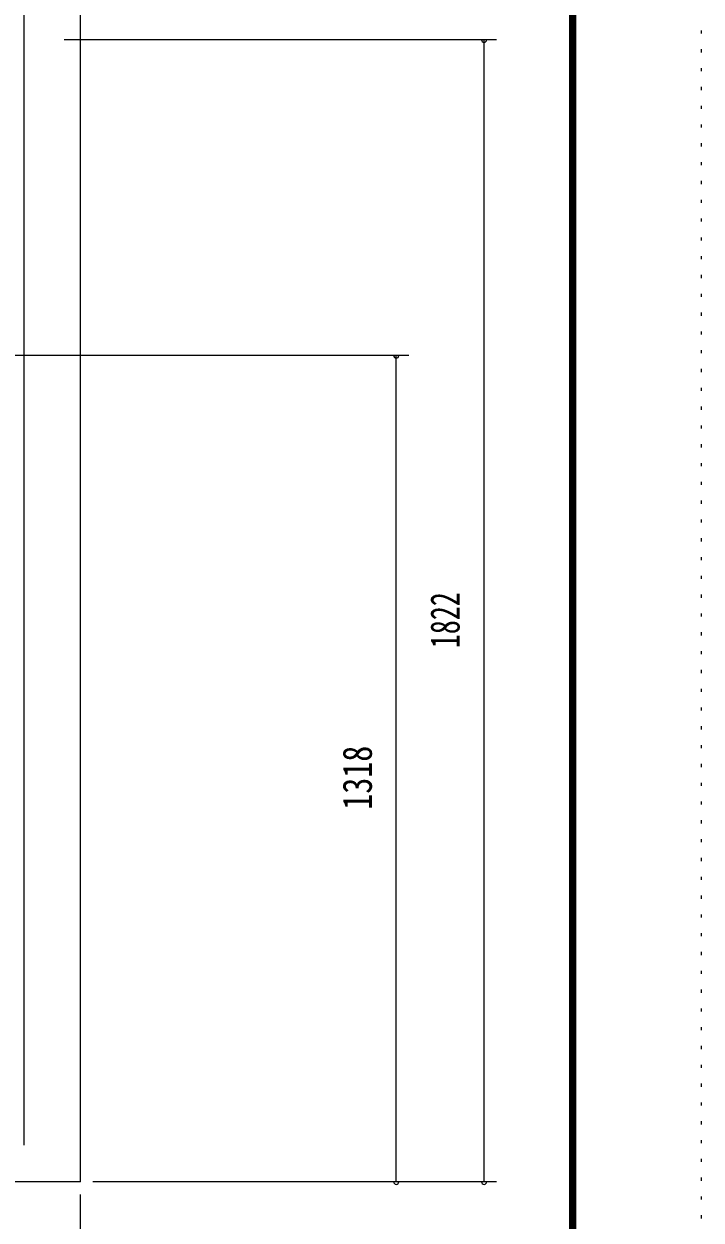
# Model space of a CAD drawing. Units: millimetres, scale not verified. Extents: x -5940 to 5940, y -7282 to 7278.
# Drawn here: x 4860 to 5940, y 400 to 2308 of the extents above; entities that cross this region are included whole.
import ezdxf
from ezdxf.enums import TextEntityAlignment as Align

# ---------------------------------------------------------------- set-up
doc = ezdxf.new("R2010")
doc.units = ezdxf.units.MM
doc.header["$LTSCALE"] = 10
doc.linetypes.add('USER6', pattern=[3, 0.5, -2.5])
for name, color, linetype, lineweight in [('0-1_0-00', 4, 'Continuous', 18), ('0-2_2ラック-03BODL', 7, 'Continuous', 18), ('0-B_2ラック-F寸法', 3, 'Continuous', 18), ('1-0_F-E_J_ADD', 7, 'USER6', 18)]:
    doc.layers.add(name, color=color, linetype=linetype, lineweight=lineweight)
doc.styles.add('ＭＳ ゴシック', font='')
doc.styles.get('ＭＳ ゴシック').set_extended_font_data('MS Gothic')

msp = doc.modelspace()

# ---------------------------------------------------------------- linework, layer by layer
at = {"layer": '0-1_0-00', "color": 5}
for points in [[(5740, 7117.92), (-5740, 7117.92), (-5740, -922.08), (5740, -922.08)], [(5739, 7116.92), (5739, -921.08), (-5739, -921.08), (-5739, 7116.92)], [(5738, 7115.92), (5738, -920.08), (-5738, -920.08), (-5738, 7115.92)], [(5737, 7114.92), (5737, -919.08), (-5737, -919.08), (-5737, 7114.92)], [(5736, 7113.92), (5736, -918.08), (-5736, -918.08), (-5736, 7113.92)], [(5735, 7112.92), (5735, -917.08), (-5735, -917.08), (-5735, 7112.92)], [(5734, 7111.92), (5734, -916.08), (-5734, -916.08), (-5734, 7111.92)], [(5733, 7110.92), (5733, -915.08), (-5733, -915.08), (-5733, 7110.92)], [(5732, 7109.92), (5732, -914.08), (-5732, -914.08), (-5732, 7109.92)], [(5731, 7108.92), (5731, -913.08), (-5731, -913.08), (-5731, 7108.92)], [(5730, 7107.92), (5730, -912.08), (-5730, -912.08), (-5730, 7107.92)]]:
    msp.add_lwpolyline(points, close=True, dxfattribs=at)
at = {"layer": '0-2_2ラック-03BODL'}
for q in [(4949.79, 2961.19), (1271.81, 461.19)]:
    msp.add_line((4949.79, 461.19), q, dxfattribs=at)
at = {"layer": '0-B_2ラック-F寸法'}
for p, q in [((4859.79, 3151.19), (4859.79, 519.67)), ((5613.79, 2283.19), (4924.04, 2283.19)), ((5597.79, 2283.19), (5589.79, 2283.19)), ((5593.79, 461.19), (5593.79, 2283.19)), ((5473.79, 1779.19), (4055.43, 1779.19)), ((5457.79, 1779.19), (5449.79, 1779.19)), ((5453.79, 461.19), (5453.79, 1779.19)), ((5613.79, 461.19), (4969.79, 461.19)), ((5457.79, 461.19), (5449.79, 461.19)), ((5597.79, 461.19), (5589.79, 461.19)), ((4949.79, 88.43), (4949.79, 441.19))]:
    msp.add_line(p, q, dxfattribs=at)
for centre in [(5593.79, 2283.19), (5453.79, 1779.19), (5453.79, 461.19), (5593.79, 461.19)]:
    msp.add_arc(centre, 4, 180, 0, dxfattribs=at)
at = {"layer": '1-0_F-E_J_ADD', "color": 5}
msp.add_lwpolyline([(5940, 7277.92), (5940, -1122.08), (-5940, -1122.08), (-5940, 7277.92)], close=True, dxfattribs=at)

# ---------------------------------------------------------------- texts
at = {"layer": '0-B_2ラック-F寸法', "color": 7, "style": 'ＭＳ ゴシック'}
for s, width, p in [('1822', 0.7, (5568.99, 1312.53)), ('1318', 0.8, (5428.99, 1054.88))]:
    msp.add_text(s, height=46.89, rotation=90, dxfattribs=dict(at, width=width)).set_placement(p, align=Align.BOTTOM_LEFT)

doc.saveas('drawing.dxf')
